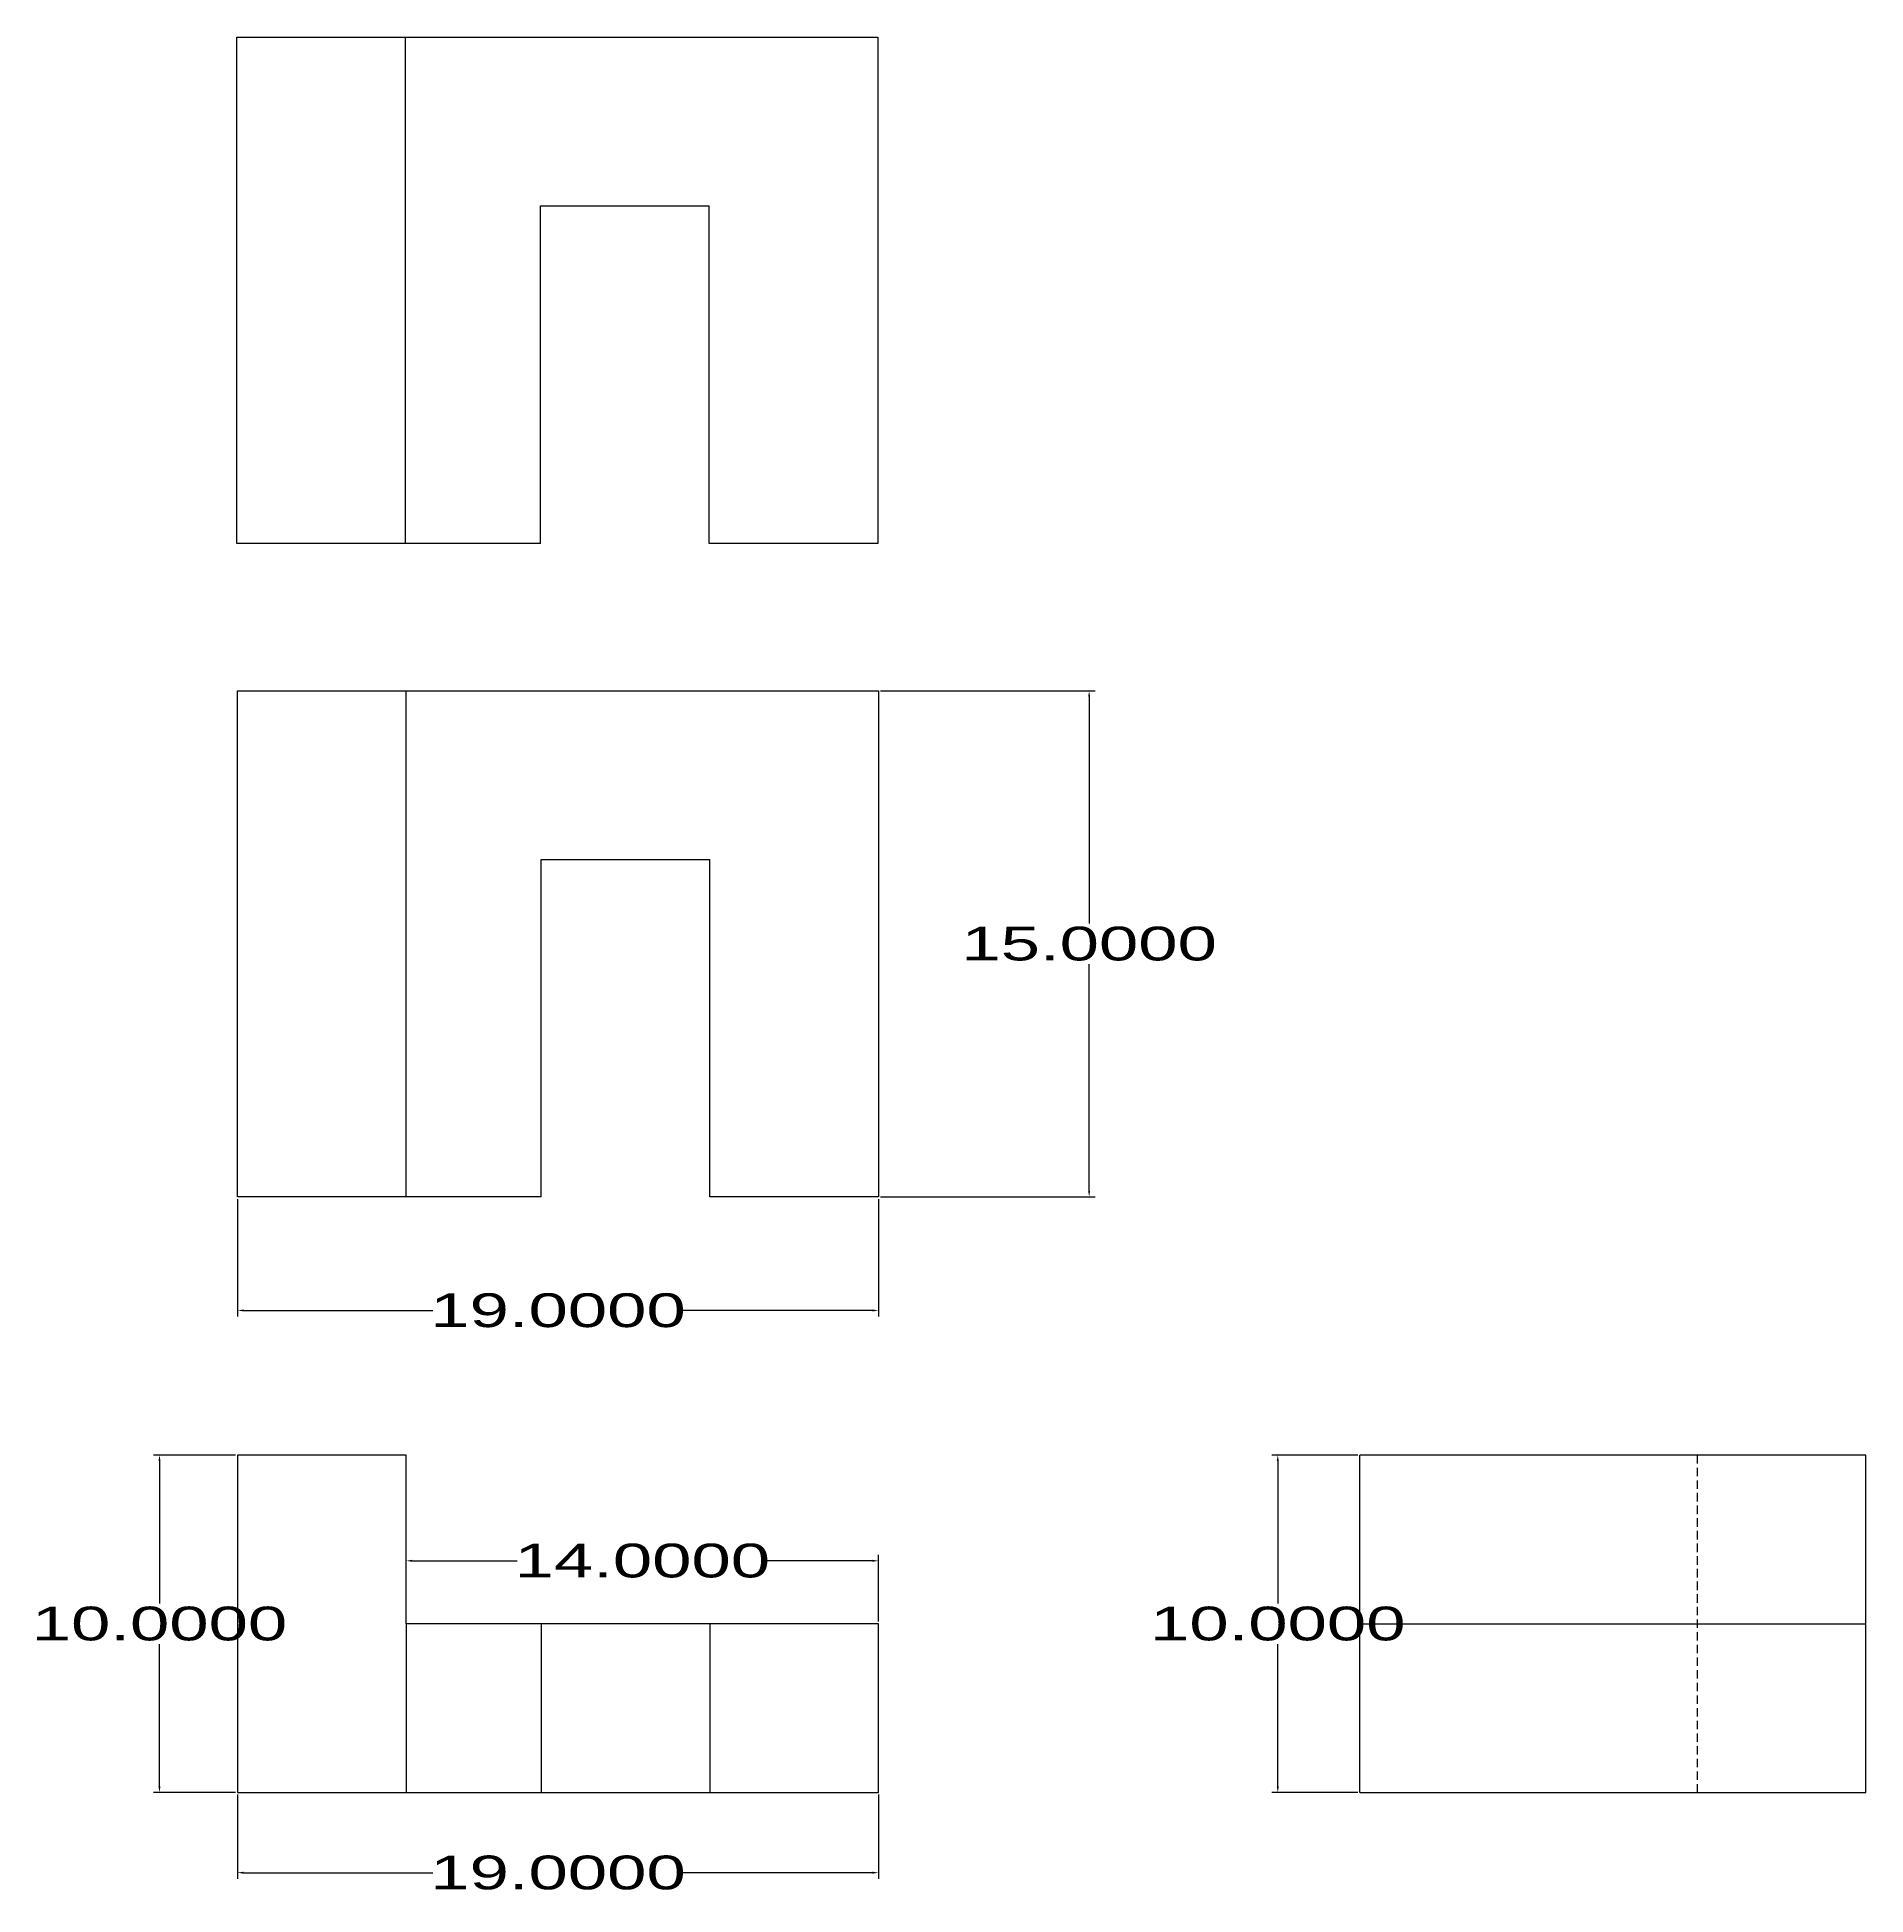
# Model space of a CAD drawing. Header units: inches. Extents: x 4 to 58.2, y 9.4 to 64.5.
import ezdxf

# ---------------------------------------------------------------- set-up
doc = ezdxf.new("R2010")
doc.units = ezdxf.units.IN
doc.header["$MEASUREMENT"] = 0
doc.linetypes.add('HIDDEN', pattern=[0.375, 0.25, -0.125])
doc.layers.get('Defpoints').update_dxf_attribs({"linetype": 'HIDDEN'})
doc.styles.get("Standard").update_dxf_attribs({"font": 'arial.ttf', "width": 1.5, "height": 1})
doc.dimstyles.get("Standard").update_dxf_attribs({"dimtxt": 0.18, "dimasz": 0.18, "dimexe": 0.18, "dimexo": 0.0625, "dimgap": 0.09, "dimtad": 0, "dimtih": 1, "dimtoh": 1, "dimdec": 4, "dimzin": 0, "dimdsep": 46, "dimtxsty": 'Standard', "dimcen": 0.09, "dimadec": 0, "dimazin": 0, "dimtfac": 1, "dimtdec": 4, "dimtofl": 0, "dimtmove": 0, "dimatfit": 3, "dimfxl": 1, "dimtolj": 1, "dimtzin": 0, "dimarcsym": 0})

# ---------------------------------------------------------------- blocks, each defined once
blk = doc.blocks.new('*D9')
at = {"color": 0, "lineweight": -2, "transparency": 16777216}
for p, q in [((43.117, 22.471), (40.568, 22.471)), ((40.748, 22.291), (40.748, 18.071)), ((40.748, 12.651), (40.748, 16.87)), ((43.117, 12.471), (40.568, 12.471))]:
    blk.add_line(p, q, dxfattribs=at)
at = {"color": 0, "transparency": 16777216}
for points in [[(40.718, 22.291), (40.778, 22.291), (40.748, 22.471)], [(40.718, 12.651), (40.778, 12.651), (40.748, 12.471)]]:
    blk.add_solid(points, dxfattribs=at)
at = {"layer": 'Defpoints', "color": 0, "transparency": 16777216}
for p in [(43.18, 22.471), (40.748, 12.471), (43.18, 12.471)]:
    blk.add_point(p, dxfattribs=at)
at = {"color": 0, "transparency": 16777216, "insert": (40.748, 17.471), "char_height": 1, "attachment_point": 5}
blk.add_mtext('\\A1;10.0000', dxfattribs=at)
blk = doc.blocks.new('*D12')
at = {"color": 0, "lineweight": -2, "transparency": 16777216}
for p, q in [((9.912, 12.408), (9.912, 9.914)), ((28.912, 12.408), (28.912, 9.914)), ((10.092, 10.094), (15.699, 10.094)), ((28.732, 10.094), (23.126, 10.094))]:
    blk.add_line(p, q, dxfattribs=at)
at = {"color": 0, "transparency": 16777216}
for points in [[(10.092, 10.124), (10.092, 10.064), (9.912, 10.094)], [(28.732, 10.124), (28.732, 10.064), (28.912, 10.094)]]:
    blk.add_solid(points, dxfattribs=at)
at = {"layer": 'Defpoints', "color": 0, "transparency": 16777216}
for p in [(9.912, 12.471), (28.912, 12.471), (28.912, 10.094)]:
    blk.add_point(p, dxfattribs=at)
at = {"color": 0, "transparency": 16777216, "insert": (19.412, 10.094), "char_height": 1, "attachment_point": 5}
blk.add_mtext('\\A1;19.0000', dxfattribs=at)
blk = doc.blocks.new('*D13')
at = {"color": 0, "lineweight": -2, "transparency": 16777216}
for p, q in [((9.85, 22.471), (7.419, 22.471)), ((7.599, 22.291), (7.599, 18.071)), ((7.599, 12.651), (7.599, 16.87)), ((9.85, 12.471), (7.419, 12.471))]:
    blk.add_line(p, q, dxfattribs=at)
at = {"color": 0, "transparency": 16777216}
for points in [[(7.569, 22.291), (7.629, 22.291), (7.599, 22.471)], [(7.569, 12.651), (7.629, 12.651), (7.599, 12.471)]]:
    blk.add_solid(points, dxfattribs=at)
at = {"layer": 'Defpoints', "color": 0, "transparency": 16777216}
for p in [(9.912, 22.471), (7.599, 12.471), (9.912, 12.471)]:
    blk.add_point(p, dxfattribs=at)
at = {"color": 0, "transparency": 16777216, "insert": (7.599, 17.471), "char_height": 1, "attachment_point": 5}
blk.add_mtext('\\A1;10.0000', dxfattribs=at)
blk = doc.blocks.new('*D14')
at = {"color": 0, "lineweight": -2, "transparency": 16777216}
for p, q in [((14.912, 17.533), (14.912, 19.517)), ((15.092, 19.337), (18.199, 19.337)), ((28.732, 19.337), (25.626, 19.337)), ((28.912, 17.533), (28.912, 19.517))]:
    blk.add_line(p, q, dxfattribs=at)
at = {"color": 0, "transparency": 16777216}
for points in [[(15.092, 19.367), (15.092, 19.307), (14.912, 19.337)], [(28.732, 19.367), (28.732, 19.307), (28.912, 19.337)]]:
    blk.add_solid(points, dxfattribs=at)
at = {"layer": 'Defpoints', "color": 0, "transparency": 16777216}
for p in [(28.912, 19.337), (14.912, 17.471), (28.912, 17.471)]:
    blk.add_point(p, dxfattribs=at)
at = {"color": 0, "transparency": 16777216, "insert": (21.912, 19.337), "char_height": 1, "attachment_point": 5}
blk.add_mtext('\\A1;14.0000', dxfattribs=at)
blk = doc.blocks.new('*D15')
at = {"color": 0, "lineweight": -2, "transparency": 16777216}
for p, q in [((9.912, 30.057), (9.912, 26.575)), ((28.912, 30.057), (28.912, 26.575)), ((10.092, 26.755), (15.699, 26.755)), ((28.732, 26.755), (23.126, 26.755))]:
    blk.add_line(p, q, dxfattribs=at)
at = {"color": 0, "transparency": 16777216}
for points in [[(10.092, 26.785), (10.092, 26.725), (9.912, 26.755)], [(28.732, 26.785), (28.732, 26.725), (28.912, 26.755)]]:
    blk.add_solid(points, dxfattribs=at)
at = {"layer": 'Defpoints', "color": 0, "transparency": 16777216}
for p in [(9.912, 30.119), (28.912, 30.119), (28.912, 26.755)]:
    blk.add_point(p, dxfattribs=at)
at = {"color": 0, "transparency": 16777216, "insert": (19.412, 26.755), "char_height": 1, "attachment_point": 5}
blk.add_mtext('\\A1;19.0000', dxfattribs=at)
blk = doc.blocks.new('*D16')
at = {"color": 0, "lineweight": -2, "transparency": 16777216}
for p, q in [((28.975, 45.119), (35.336, 45.119)), ((35.156, 44.939), (35.156, 38.22)), ((35.156, 30.299), (35.156, 37.019)), ((28.975, 30.119), (35.336, 30.119))]:
    blk.add_line(p, q, dxfattribs=at)
at = {"color": 0, "transparency": 16777216}
for points in [[(35.126, 44.939), (35.186, 44.939), (35.156, 45.119)], [(35.126, 30.299), (35.186, 30.299), (35.156, 30.119)]]:
    blk.add_solid(points, dxfattribs=at)
at = {"layer": 'Defpoints', "color": 0, "transparency": 16777216}
for p in [(28.912, 45.119), (28.912, 30.119), (35.156, 30.119)]:
    blk.add_point(p, dxfattribs=at)
at = {"color": 0, "transparency": 16777216, "insert": (35.156, 37.619), "char_height": 1, "attachment_point": 5}
blk.add_mtext('\\A1;15.0000', dxfattribs=at)

msp = doc.modelspace()

# ---------------------------------------------------------------- linework, layer by layer
for p, q in [((9.89157, 49.48501), (9.89157, 64.48501)), ((9.89157, 64.48501), (28.89157, 64.48501)), ((14.89157, 49.48501), (14.89157, 64.48501)), ((28.89157, 64.48501), (28.89157, 49.48501)), ((9.89157, 49.48501), (9.89157, 59.48501)), ((18.89157, 49.48501), (18.89157, 59.48501)), ((18.89157, 59.48501), (23.89157, 59.48501)), ((23.89157, 49.48501), (23.89157, 59.48501)), ((18.89157, 49.48501), (9.89157, 49.48501)), ((28.89157, 49.48501), (23.89157, 49.48501)), ((9.91246, 30.11923), (9.91246, 45.11923)), ((9.91246, 45.11923), (28.91246, 45.11923)), ((14.91246, 30.11923), (14.91246, 45.11923)), ((28.91246, 45.11923), (28.91246, 30.11923)), ((9.91246, 30.11923), (9.91246, 40.11923)), ((18.91246, 30.11923), (18.91246, 40.11923)), ((18.91246, 40.11923), (23.91246, 40.11923)), ((23.91246, 30.11923), (23.91246, 40.11923)), ((18.91246, 30.11923), (9.91246, 30.11923)), ((28.91246, 30.11923), (23.91246, 30.11923)), ((9.91246, 22.47082), (9.91246, 12.47082)), ((14.91246, 22.47082), (9.91246, 22.47082)), ((14.91246, 17.47082), (14.91246, 22.47082)), ((43.17989, 12.47082), (43.17989, 22.47082)), ((58.17989, 22.47082), (43.17989, 22.47082)), ((58.17989, 22.47082), (53.17989, 22.47082)), ((58.17989, 12.47082), (58.17989, 22.47082)), ((28.91246, 17.47082), (14.91246, 17.47082)), ((14.91246, 17.47082), (14.91246, 12.47082)), ((18.91246, 17.47082), (18.91246, 12.47082)), ((23.91246, 17.47082), (23.91246, 12.47082)), ((28.91246, 12.47082), (28.91246, 17.47082)), ((43.17989, 17.47082), (58.17989, 17.47082)), ((9.91246, 12.47082), (28.91246, 12.47082)), ((43.17989, 12.47082), (58.17989, 12.47082))]:
    msp.add_line(p, q)
at = {"layer": 'Defpoints'}
msp.add_line((53.17989, 22.47082), (53.17989, 12.47082), dxfattribs=at)

# ---------------------------------------------------------------- dimensions: what is measured, and where the dimension line sits
for base, p1, p2, picture, middle in [((35.15584, 30.11923), (28.91246, 45.11923), (28.91246, 30.11923), '*D16', (35.15584, 37.61923)), ((7.59946, 12.47082), (9.91246, 22.47082), (9.91246, 12.47082), '*D13', (7.59946, 17.47082)), ((40.74819, 12.47082), (43.17989, 22.47082), (43.17989, 12.47082), '*D9', (40.74819, 17.47082))]:
    dim = msp.add_linear_dim(base=base, p1=p1, p2=p2, angle=90, dimstyle='Standard')
    dim.commit()
    dim.dimension.update_dxf_attribs({"geometry": picture, "text_midpoint": middle})
for base, p1, p2, picture, middle in [((28.91246, 26.75527), (9.91246, 30.11923), (28.91246, 30.11923), '*D15', (19.41246, 26.75527)), ((28.91246, 19.33738), (14.91246, 17.47082), (28.91246, 17.47082), '*D14', (21.91246, 19.33738)), ((28.91246, 10.09433), (9.91246, 12.47082), (28.91246, 12.47082), '*D12', (19.41246, 10.09433))]:
    dim = msp.add_linear_dim(base=base, p1=p1, p2=p2, dimstyle='Standard')
    dim.commit()
    dim.dimension.update_dxf_attribs({"geometry": picture, "text_midpoint": middle})

doc.saveas('drawing.dxf')
